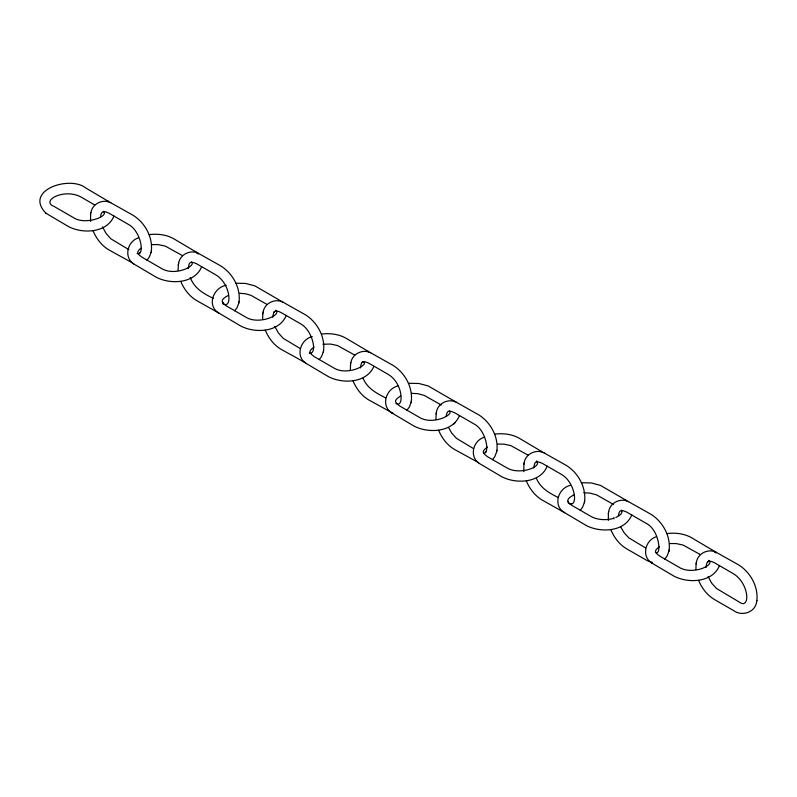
<?xml version="1.0" encoding="UTF-8"?>
<svg xmlns="http://www.w3.org/2000/svg" width="797" height="797" viewBox="0 0 797 797"><rect width="100%" height="100%" fill="white"/><g stroke="black" fill="none" stroke-linecap="round" stroke-linejoin="round"><path stroke-width="1.2" d="M188.261 268.489C189.158 261.555 190.075 261.008 196.59 263.767L215.698 274.796C231.17 283.891 232.654 310.262 222.483 303.557M272.783 317.286C273.421 310.561 275.304 309.585 281.102 312.563L300.21 323.592C313.261 330.366 317.614 355.083 309.346 352.991M360.503 367.925C361.021 361.3 362.854 360.294 368.822 363.203L387.93 374.241C403.342 382.849 404.129 408.582 395.989 403.441M533.811 467.988C534.707 461.055 535.624 460.507 542.139 463.266L561.247 474.295C575.852 482.364 578.752 509.263 568.281 503.146M706.052 567.434C706.55 560.849 708.364 559.783 714.371 562.712L733.479 573.74C749.897 583.922 750.495 611.1 738.6 601.655L716.443 588.445L711.671 583.135L708.025 576.46M100.581 216.654C101.159 211.643 102.863 210.219 108.86 213.118L127.968 224.146C140.969 230.482 145.263 256.036 137.104 253.556M446.131 416.154C447.247 410.704 448.133 409.797 454.41 412.617L473.518 423.655C486.549 429.812 490.115 454.679 483.56 453.094M618.372 515.599C619.458 510.21 620.335 509.203 626.651 512.063L645.759 523.091C659.757 529.706 661.54 555.688 655.792 552.53M90.599 214.104L90.549 221.496M151.34 251.075C152.934 237.068 144.944 222.742 133.189 215.349L110.524 202.607M178.329 264.753L178.11 270.402M239.07 301.724C240.654 287.717 232.664 273.391 220.908 265.999L198.244 253.257M262.841 313.55L262.621 319.198M323.582 350.521C325.166 336.513 317.176 322.177 305.42 314.795L282.766 302.043M350.57 364.199L350.341 369.848M411.302 401.16C412.896 387.163 404.906 372.827 393.15 365.444L370.485 352.692M436.148 413.603L435.929 419.262M496.89 450.574C498.484 436.567 490.494 422.241 478.738 414.848L456.073 402.106M523.878 464.252L523.818 471.645M584.619 501.223C586.203 487.216 578.214 472.89 566.458 465.498L543.793 452.756M608.39 513.049L608.34 520.441M669.131 550.02C670.715 536.012 662.725 521.686 650.97 514.294L628.305 501.552M696.12 563.698L695.891 569.347M756.851 600.659C758.445 586.662 750.455 572.326 738.699 564.943L716.035 552.191M90.838 212.869C92.093 203.803 102.703 198.632 110.773 202.697M146.937 260.161L149.298 257.082L151.111 252.31M178.568 263.518C179.813 254.442 190.423 249.282 198.493 253.336M234.667 310.81L237.028 307.732L238.831 302.96M263.08 312.314C264.335 303.239 274.935 298.078 283.015 302.133M319.179 359.596L321.54 356.528L323.343 351.746M350.8 362.964C352.055 353.888 362.665 348.717 370.735 352.782M406.898 410.246L409.269 407.177L411.073 402.395M436.387 412.368C437.643 403.302 448.243 398.131 456.322 402.196M492.486 459.66L494.847 456.591L496.651 451.809M524.117 463.017C525.362 453.951 535.973 448.781 544.042 452.845M580.216 510.309L582.577 507.231L584.38 502.459M608.629 511.813C609.884 502.738 620.484 497.577 628.564 501.632M664.728 559.105L667.089 556.027L668.892 551.255M696.349 562.463C697.604 553.387 708.214 548.226 716.284 552.281M698.541 580.316C701.749 588.017 707.039 595.1 714.271 599.414L733.579 610.572C741.788 616.709 755.187 612.534 756.622 601.894M90.559 214.363L90.888 212.6M151.051 252.579L151.39 250.816M178.279 265.012L178.618 263.239M238.781 303.229L239.12 301.465M262.791 313.809L263.13 312.035M323.293 352.025L323.632 350.252M350.521 364.458L350.859 362.685M411.023 402.674L411.352 400.901M436.098 413.872L436.437 412.099M496.601 452.088L496.939 450.315M523.828 464.512L524.167 462.748M584.331 502.728L584.669 500.964M608.34 513.308L608.679 511.535M668.842 551.524L669.181 549.761M696.07 563.957L696.409 562.184M756.562 602.173L756.901 600.4M113.971 215.967C107.187 233.063 82.599 234.119 68.283 226.458L45.917 213.207M201.691 266.616C194.906 283.712 170.319 284.768 156.013 277.107L133.647 263.857M286.213 315.413C279.418 332.508 254.841 333.564 240.525 325.903L218.159 312.653M459.52 415.466C452.766 432.592 428.128 433.608 413.832 425.967L391.466 412.707M547.24 466.115C540.456 483.211 515.868 484.267 501.562 476.606L479.186 463.356M631.762 514.912C624.968 532.007 600.39 533.063 586.074 525.402L563.708 512.152M719.482 565.561C712.697 582.657 688.11 583.713 673.804 576.052L651.428 562.802M373.853 366.371C366.74 383.168 342.531 384.164 328.254 376.553L305.879 363.293M108.302 201.322L85.937 188.072C70.026 175.051 23.113 190.353 46.116 213.377M138.429 237.835C127.321 241.401 123.465 257.351 133.846 264.026M226.218 285.256C213.636 287.498 206.453 304.992 218.358 312.822M312.255 336.553C300.389 339.482 294.96 356.249 306.088 363.472M397.842 385.967C385.967 388.896 380.538 405.653 391.666 412.886M483.978 437.334C472.87 440.91 469.015 456.85 479.395 463.525M570.084 485.403C558.209 488.342 552.779 505.099 563.907 512.322M656.21 536.779C645.112 540.346 641.256 556.286 651.627 562.971M453.652 423.994L455.017 422.818M140.84 248.226C136.715 251.862 136.287 253.117 141.916 257.162L161.024 268.19C174.274 276.918 196.63 265.959 191.519 262.083M314.088 347.034C308.499 351.308 308.539 352.364 314.157 356.598L333.266 367.636C346.456 376.433 368.862 365.275 363.781 361.609M487.395 447.097C481.836 451.331 481.816 452.397 487.465 456.661L506.573 467.69C518.618 475.55 542.647 467.092 536.6 460.905M659.637 546.533C654.048 550.807 654.088 551.863 659.707 556.107L678.815 567.135C692.214 575.723 715.337 565.093 708.842 560.341M400.572 395.96C394.156 400.283 393.798 401.708 399.735 406.012L418.853 417.05C432.044 425.837 454.439 414.689 449.369 411.023M228.44 295.358C220.988 299.273 220.231 301.565 226.428 305.958L245.536 316.987C258.477 325.485 282.676 314.785 275.563 310.192M573.989 494.857C566.537 498.783 565.77 501.064 571.977 505.457L591.085 516.486C596.903 519.823 605.989 520.6 613.381 518.429M615.812 517.552C621.829 514.563 622.716 512.282 621.441 510.19M149.248 234.647C157.517 233.571 166.304 234.607 173.656 238.721L196.032 251.972M321.49 334.092C329.759 333.016 338.536 334.053 345.898 338.157L368.264 351.417M322.895 344.224L330.496 344.055L337.47 345.519L354.685 355.044M494.798 434.146C503.066 433.07 511.853 434.106 519.206 438.22L541.581 451.471M667.039 533.591C675.308 532.516 684.085 533.552 691.447 537.656L713.813 550.916M152.157 244.609L158.254 244.609L165.238 246.084L182.443 255.598M235.733 283.214L245.685 283.443L254.91 285.904L280.544 300.768M409.04 383.277L418.993 383.506L428.218 385.967L453.852 400.821M497.707 444.108L503.804 444.108L510.787 445.583L527.993 455.107M581.282 482.713L591.225 482.942L600.46 485.403L626.093 500.267M669.948 543.554L676.045 543.554L683.019 545.028L700.234 554.543M411.501 393.359L417.588 393.638L424.313 395.422L441.329 405.065M583.743 492.805L589.82 493.074L596.554 494.857L613.57 504.511M239.718 293.266L245.755 293.814L251.005 295.358L266.965 304.394M652.374 562.443L647.284 560.68L626.552 548.774C619.309 544.451 614.029 537.367 610.821 529.666M93.03 230.722C96.238 238.423 101.518 245.516 108.761 249.83L132.611 262.99M265.271 330.167C268.479 337.868 273.76 344.952 281.002 349.275L304.852 362.426M352.991 380.817C356.199 388.518 361.489 395.601 368.722 399.915L392.841 413.165M438.579 430.221C441.787 437.932 447.067 445.015 454.31 449.329L478.031 462.35M196.799 252.749L198.214 254.034M219.145 313.221L196.49 300.479C189.248 296.155 183.958 289.072 180.76 281.371M542.339 452.248L541.372 451.301M714.58 551.693L716.005 552.979M564.694 512.72L542.03 499.978C534.797 495.664 529.507 488.571 526.309 480.87M94.723 204.959L80.925 196.989C63.899 187.863 40.059 200.934 54.196 206.513L73.304 217.551C84.841 225.491 108.741 216.635 103.789 211.434M128.835 249.61L110.922 238.851L106.16 233.551L102.514 226.876M213.377 298.417C203.345 293.515 194.458 288.424 190.234 277.525M300.021 348.438L283.164 338.297L278.402 332.987L274.746 326.312M385.618 397.862C376.015 392.951 367.547 388.577 363.073 378.346M473.328 448.502L456.472 438.35L451.71 433.05L448.661 427.76M557.86 497.308C548.615 492.695 540.705 488.222 536.381 478.409M645.56 547.938L628.713 537.796L623.951 532.486L620.903 527.206M627.04 501.094L625.894 500.098M454.808 401.648L453.652 400.652M369.22 352.234L368.065 351.238M281.49 301.585L280.345 300.599M109.259 202.149L108.103 201.153M713.614 550.737L714.979 551.923M195.823 251.802L197.188 252.978M103.66 211.245L103.899 211.733M614.009 518.817A21.18 12.234 60 0 1 613.959 517.442M140.123 252.47L139.794 252.848L140.123 252.47M274.248 311.896L273.849 312.394L274.158 311.996M485.672 451.969L485.343 452.347L485.672 451.969M362.884 361.878L362.227 362.316L362.884 361.878M708.433 561.377L707.776 561.815L708.433 561.377M104.018 211.564L103.391 211.653L103.939 211.594M310.481 352.991L309.933 353.031L310.481 352.991M571.509 503.704L570.971 503.734L571.509 503.704M568.351 502.23L567.972 501.452L568.351 502.23M537.088 461.662L537.308 462.17L537.068 461.583M222.801 302.721L222.423 301.953L222.801 302.721"/></g></svg>
